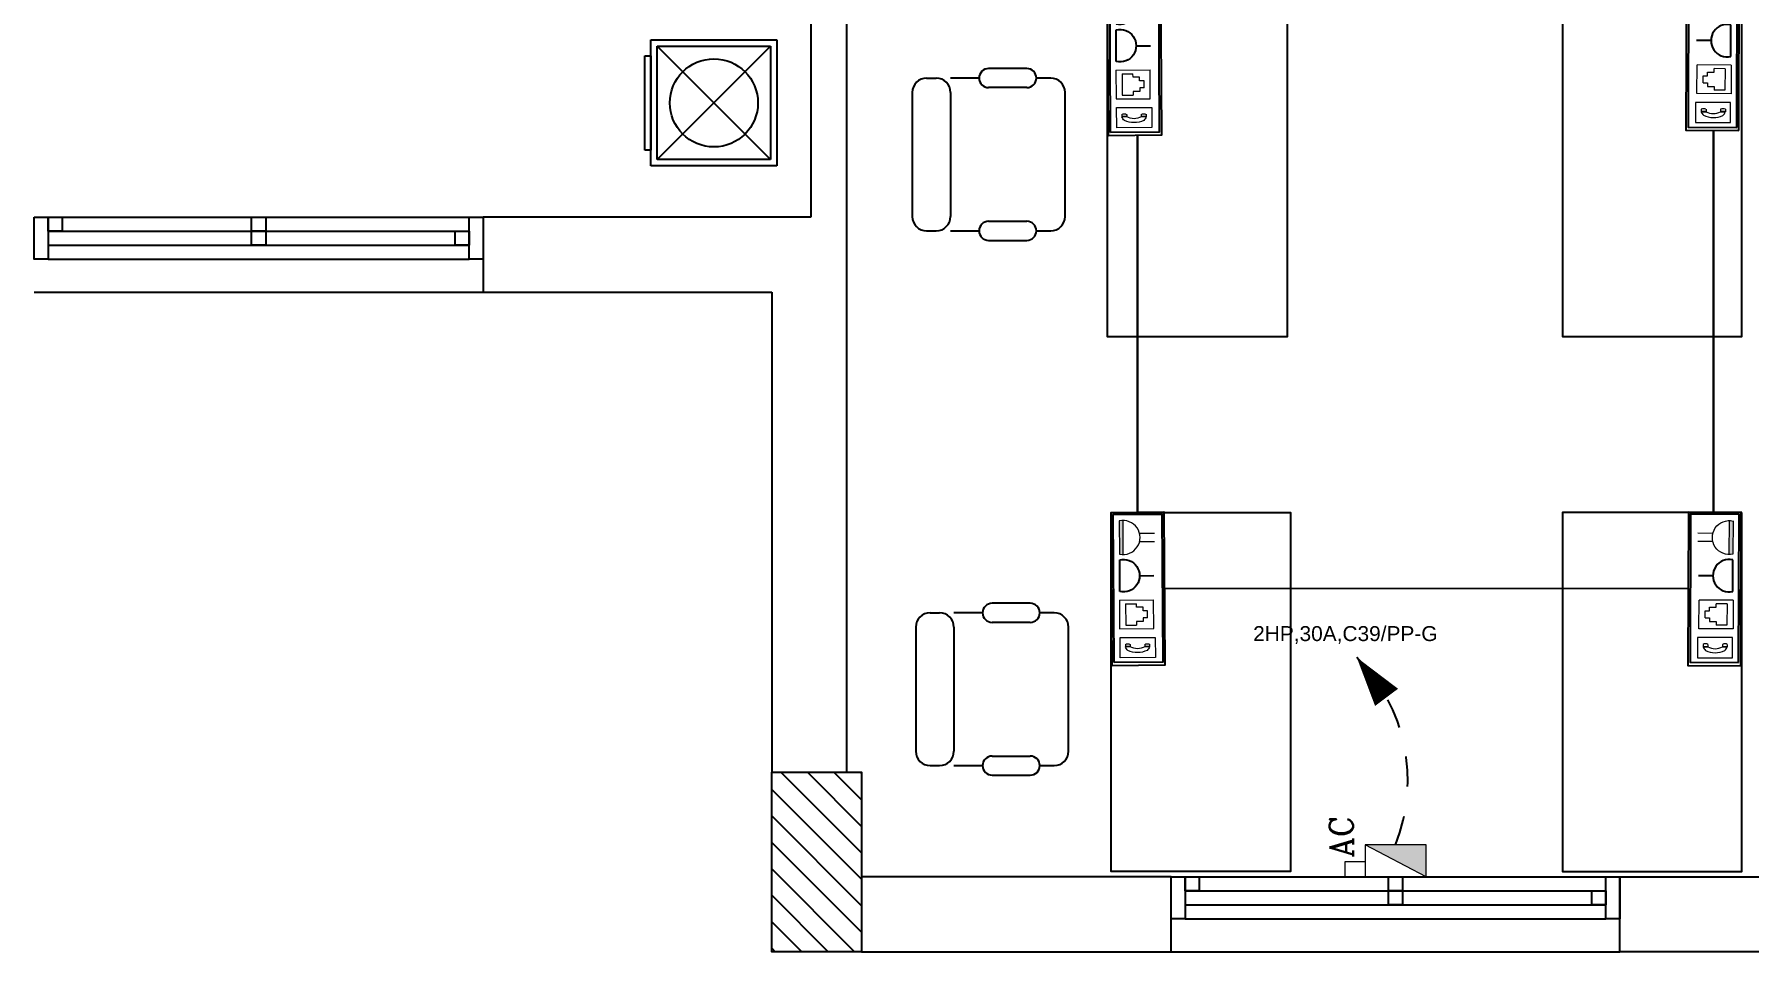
# Model space of a CAD drawing. Header units: metres. Extents: x -107 to 62, y 472 to 1032.
# Drawn here: x 20.8 to 26.54, y 506.7 to 509.76 of the extents above; entities that cross this region are included whole.
import ezdxf

# ---------------------------------------------------------------- set-up
doc = ezdxf.new("R2010")
doc.units = ezdxf.units.M
doc.header["$MEASUREMENT"] = 0
for name, pattern in [('ACAD_ISO02W100', [15, 12, -3]), ('DASHED', [0.75, 0.5, -0.25]), ('DASHED2', [0.375, 0.25, -0.125]), ('HIDDEN', [0.375, 0.25, -0.125])]:
    doc.linetypes.add(name, pattern=pattern)
doc.layers.get('0').update_dxf_attribs({"color": 8})
for name, color, linetype, lineweight in [('.', 7, 'Continuous', 9), ('Data & Telephone', 6, 'Continuous', 9), ('E-SOCKET', 2, 'Continuous', 25), ('E-TEXT-I', 4, 'Continuous', 30), ('Electrecalllll', 1, 'Continuous', 9), ('Legends', 3, 'Continuous', 9), ('lighting linea', 3, 'DASHED2', 0), ('power', 3, 'Continuous', 9)]:
    doc.layers.add(name, color=color, linetype=linetype, lineweight=lineweight)
for name, color, linetype in [('A-COL-FNL$0$A-COLS-CONC', 6, 'Continuous'), ('A-COL-FNL$0$A-HTCH', 80, 'Continuous'), ('A-GR- wall$0$A-GLAZ', 121, 'Continuous'), ('A-GR- wall$0$A-WALL', 254, 'Continuous'), ('A-GR- wall$0$A-WALL-ELEV', 31, 'Continuous'), ('A-GR-FURN$0$A-FURN', 11, 'Continuous'), ('A-GR-FURN$0$ESYA', 11, 'Continuous'), ('A-GR-FURN$0$TEFRIŞ', 11, 'Continuous'), ('E-LEADER', 30, 'Continuous'), ('Layer1', 24, 'ACAD_ISO02W100'), ('Power W', 3, 'Continuous')]:
    doc.layers.add(name, color=color, linetype=linetype)
doc.styles.add('ROMANC', font='romanc.shx', dxfattribs={"height": 3})
doc.styles.get("Standard").update_dxf_attribs({"font": 'arial.ttf'})

# ---------------------------------------------------------------- blocks, each defined once
blk = doc.blocks.new('A-GR- wall$0$Win 1600')
for p, q in [((-750, 150), (750, 150)), ((-750, 100), (750, 100)), ((-750, 50), (750, 50)), ((-750, 0), (750, 0))]:
    blk.add_line(p, q)
for points in [[(-800, 0), (-750, 0), (-750, 150), (-800, 150)], [(750, 0), (800, 0), (800, 150), (750, 150)], [(-25, 50), (25, 50), (25, 100), (-25, 100)], [(700, 50), (750, 50), (750, 100), (700, 100)], [(-750, 0), (-700, 0), (-700, 50), (-750, 50)], [(-25, 0), (25, 0), (25, 50), (-25, 50)]]:
    blk.add_lwpolyline(points, close=True)
blk = doc.blocks.new('A-GR- wall')
at = {"layer": 'A-GR- wall$0$A-WALL'}
for p, q in [((23671, 6385.9), (23671, 2785.9)), ((23791, 6385.9), (23791, 931.7)), ((23671, 2785.9), (22576, 2785.9)), ((22576, 2785.9), (22576, 2535.9)), ((22576, 2535.9), (23541, 2535.9)), ((23541, 2535.9), (23541, 931.7)), ((24876, 581.7), (23841, 581.7)), ((24876, 331.7), (24876, 581.7)), ((26376, 331.7), (26376, 581.7)), ((26376, 581.7), (27316, 581.7)), ((23841, 331.7), (24876, 331.7)), ((27316, 331.7), (26376, 331.7))]:
    blk.add_line(p, q, dxfattribs=at)
at = {"layer": 'A-GR- wall$0$A-WALL-ELEV'}
for p, q in [((21076, 2535.9), (22576, 2535.9)), ((24876, 331.7), (26376, 331.7))]:
    blk.add_line(p, q, dxfattribs=at)
at = {"layer": 'A-GR- wall$0$A-GLAZ', "xscale": -0.9374999999999997, "yscale": 0.9374999999999997, "zscale": 0.9374999999999997, "rotation": 180}
for p in [(21826, 2785.9), (25626, 581.7)]:
    blk.add_blockref('A-GR- wall$0$Win 1600', p, dxfattribs=at)
blk = doc.blocks.new('A-GR-FURN$0$1')
at = {"layer": 'A-GR-FURN$0$TEFRIŞ'}
for p, q in [((-1758.3, 748.11), (-1758.3, 788.11)), ((-1758.3, 788.11), (-1718.3, 788.11)), ((-1718.3, 788.11), (-1718.3, 748.11)), ((-1718.3, 748.11), (-1758.3, 748.11)), ((-1753.3, 748.11), (-1723.3, 748.11))]:
    blk.add_line(p, q, dxfattribs=at)
at = {"layer": 'A-GR-FURN$0$TEFRIŞ', "color": 8}
for p, q in [((-1756.3, 750.11), (-1756.3, 786.11)), ((-1720.3, 786.11), (-1756.3, 750.11)), ((-1756.3, 786.11), (-1720.3, 750.11)), ((-1756.3, 786.11), (-1720.3, 786.11)), ((-1720.3, 786.11), (-1720.3, 750.11)), ((-1720.3, 750.11), (-1756.3, 750.11)), ((-1753.3, 746.11), (-1753.3, 748.11)), ((-1723.3, 748.11), (-1723.3, 746.11)), ((-1723.3, 746.11), (-1753.3, 746.11))]:
    blk.add_line(p, q, dxfattribs=at)
blk.add_circle((-1738.3, 768.11), 14, dxfattribs=at)
blk = doc.blocks.new('A-GR-FURN$0$KOLTUKT')
at = {"layer": 'A-GR-FURN$0$ESYA'}
for p, q in [((-0.2, 0.45), (-0.4, 0.45)), ((-0.725, 0.4), (-0.675, 0.4)), ((-0.45, 0.4), (-0.6, 0.4)), ((-0.075, 0.4), (-0.15, 0.4)), ((-0.8, 0.325), (-0.8, -0.325)), ((-0.6, 0.325), (-0.6, -0.325)), ((-0.2, 0.35), (-0.4, 0.35)), ((0, -0.325), (0, 0.325)), ((-0.4, -0.35), (-0.2, -0.35)), ((-0.725, -0.4), (-0.675, -0.4)), ((-0.6, -0.4), (-0.45, -0.4)), ((-0.15, -0.4), (-0.075, -0.4)), ((-0.4, -0.45), (-0.2, -0.45))]:
    blk.add_line(p, q, dxfattribs=at)
for centre, radius, start, end in [((-0.4, 0.4), 0.05, 90, 270), ((-0.2, 0.4), 0.05, 270, 90), ((-0.725, 0.325), 0.075, 90, 180), ((-0.675, 0.325), 0.075, 0, 90), ((-0.075, 0.325), 0.075, 0, 90), ((-0.725, -0.325), 0.075, 180, 270), ((-0.675, -0.325), 0.075, 270, 0), ((-0.4, -0.4), 0.05, 90, 270), ((-0.2, -0.4), 0.05, 270, 90), ((-0.075, -0.325), 0.075, 270, 0)]:
    blk.add_arc(centre, radius, start, end, dxfattribs=at)
blk = doc.blocks.new('A-GR-FURN')
at = {"layer": 'A-GR-FURN$0$A-FURN'}
for points in [[(24663.5, 3586.5), (25263.5, 3586.5), (25263.5, 2386.5), (24663.5, 2386.5)], [(26783.5, 3587.7), (26183.5, 3587.7), (26183.5, 2387.7), (26783.5, 2387.7)], [(24675.1, 1799.6), (25275.1, 1799.6), (25275.1, 599.6), (24675.1, 599.6)], [(26783.5, 1799.6), (26183.5, 1799.6), (26183.5, 599.6), (26783.5, 599.6)]]:
    blk.add_lwpolyline(points, close=True, dxfattribs=at)
at = {"layer": 'A-GR-FURN$0$A-FURN', "xscale": 638.139513112257, "yscale": 638.139513112257, "zscale": 638.139513112257}
for p in [(24521.1, 2995.7), (24532.6, 1208.8)]:
    blk.add_blockref('A-GR-FURN$0$KOLTUKT', p, dxfattribs=at)
at = {"layer": 'A-GR-FURN$0$TEFRIŞ', "xscale": 10.51546037313964, "yscale": 10.51546037313964, "zscale": 10.51546037313964, "rotation": 270}
blk.add_blockref('A-GR-FURN$0$1', (15270.5, -15111), dxfattribs=at)
blk = doc.blocks.new('A-COL-FNL')
at = {"layer": 'A-COL-FNL$0$A-HTCH'}
h = blk.add_hatch(dxfattribs=at)
h.set_pattern_fill('ANSI31', color=256, scale=500, angle=90)
h.paths.add_polyline_path([(23541, 931.7), (23841, 931.7), (23841, 331.7), (23541, 331.7)])
at = {"layer": 'A-COL-FNL$0$A-COLS-CONC'}
blk.add_lwpolyline([(23541, 931.7), (23841, 931.7), (23841, 331.7), (23541, 331.7)], close=True, dxfattribs=at)
blk = doc.blocks.new('Network')
at = {"layer": 'Data & Telephone', "color": 6}
for p, q in [((1361.996, 129.2824), (1361.939, 129.2824)), ((1361.939, 129.2146), (1361.939, 129.2824)), ((1361.9745, 129.2703), (1361.9605, 129.2703)), ((1361.9605, 129.2703), (1361.9605, 129.2615)), ((1361.9745, 129.2703), (1361.9745, 129.2615)), ((1361.996, 129.2146), (1361.996, 129.2824)), ((1361.9533, 129.2484), (1361.9462, 129.2484)), ((1361.9462, 129.2268), (1361.9462, 129.2484)), ((1361.9605, 129.2615), (1361.9533, 129.2615)), ((1361.9533, 129.2615), (1361.9533, 129.2484)), ((1361.9745, 129.2615), (1361.9817, 129.2615)), ((1361.9817, 129.2615), (1361.9817, 129.2484)), ((1361.9817, 129.2484), (1361.9888, 129.2484)), ((1361.9888, 129.2268), (1361.9888, 129.2484)), ((1361.939, 129.2146), (1361.996, 129.2146)), ((1361.9462, 129.2268), (1361.9888, 129.2268))]:
    blk.add_line(p, q, dxfattribs=at)
blk = doc.blocks.new('DUPLEX SOCKET')
at = {"layer": 'power', "color": 2}
for p, q in [((0, 198), (0, -198)), ((240, 49), (417, 49)), ((240, -49), (417, -49))]:
    blk.add_line(p, q, dxfattribs=at)
blk.add_arc((44, 0), 202, 257.429, 102.5754, dxfattribs=at)
blk = doc.blocks.new('Telephone')
at = {"layer": 'Electrecalllll'}
for points in [[(1356.067, 130.372), (1356.064, 130.372), (1356.064, 130.337), (1356.067, 130.337)], [(1356.067, 130.23), (1356.064, 130.23), (1356.064, 130.195), (1356.067, 130.195)]]:
    blk.add_hatch(color=4, dxfattribs=at).paths.add_polyline_path(points)
at = {"layer": 'Electrecalllll', "color": 4}
for p, q in [((1356.082, 130.372), (1356.064, 130.372)), ((1356.064, 130.372), (1356.064, 130.337)), ((1356.082, 130.337), (1356.064, 130.337)), ((1356.067, 130.372), (1356.067, 130.337)), ((1356.082, 130.23), (1356.064, 130.23)), ((1356.064, 130.23), (1356.064, 130.195)), ((1356.082, 130.195), (1356.064, 130.195)), ((1356.067, 130.23), (1356.067, 130.195))]:
    blk.add_line(p, q, dxfattribs=at)
blk.add_lwpolyline([(1356.132, 130.415), (1355.984, 130.415), (1355.984, 130.156), (1356.132, 130.156)], close=True, dxfattribs=at)
for centre, radius, start, end in [((1356.188, 130.283), 0.167, 154.325, 204.7884), ((1356.086, 130.31), 0.0665, 109.3444, 136.9236), ((1356.16, 130.284), 0.11, 150.725, 209.275), ((1356.051, 130.355), 0.0353, 330.3482, 29.6518), ((1356.09, 130.264), 0.0741, 223.9483, 249.7273), ((1356.051, 130.212), 0.0353, 330.3482, 29.6518)]:
    blk.add_arc(centre, radius, start, end, dxfattribs=at)
blk = doc.blocks.new('h socket')
at = {"layer": 'E-SOCKET'}
for p, q in [((0, 0.144), (0, 0.248)), ((-0.115, 0), (0.115, 0))]:
    blk.add_line(p, q, dxfattribs=at)
blk.add_arc((0, 0.026), 0.118, 347.4312, 192.5776, dxfattribs=at)
blk = doc.blocks.new('H s')
at = {"xscale": 1.050492552334089, "yscale": 1.050492552334089, "zscale": 1.050492552334089}
blk.add_blockref('h socket', (0, 0), dxfattribs=at)
blk = doc.blocks.new('Floor Box 2')
at = {"layer": '.', "linetype": 'DASHED', "lineweight": 0, "ltscale": 0.4}
h = blk.add_hatch(color=2, dxfattribs=at)
h.dxf.hatch_style = 1
h.paths.add_polyline_path([(0.0286, -0.0272, 0.054926), (0.0272, -0.0396), (0.1409, -0.0402, 0.054906), (0.1396, -0.0278)])
for points in [[(0.5123, -0.0017), (0, 0), (-0.001, -0.1767), (0.5113, -0.1783)], [(0.5016, -0.0087), (0.0071, -0.0072), (0.0062, -0.1696), (0.5008, -0.1711)]]:
    blk.add_lwpolyline(points, close=True)
at = {"layer": 'Legends', "color": 2, "linetype": 'DASHED', "lineweight": 0, "ltscale": 0.4}
blk.add_lwpolyline([(0.1409, -0.0402), (0.0272, -0.0396)], dxfattribs=at)
at = {"xscale": 0.4543284512265046, "yscale": 0.4543284512265046, "zscale": 0.4543284512265046, "rotation": 180}
blk.add_blockref('Telephone', (616.5476, 59.1046), dxfattribs=at)
at = {"layer": 'Data & Telephone', "color": 0, "lineweight": 60, "xscale": -1.685405181710514, "yscale": 1.685405181710514, "zscale": 1.685405181733448, "rotation": 179.6918616787939}
blk.add_blockref('Network', (-2293.9213, 230.0937), dxfattribs=at)
at = {"layer": 'Layer1', "linetype": 'Continuous', "lineweight": 35, "xscale": 0.4391741577047093, "yscale": 0.4391741577047093, "zscale": 0.4391741577047093, "rotation": 180}
blk.add_blockref('H s', (0.2116, -0.0282), dxfattribs=at)
at = {"layer": 'power', "xscale": -0.0002808277206373994, "yscale": 0.0002808277206373993, "zscale": 0.0002808277206373995, "rotation": 89.69844143202054}
blk.add_blockref('DUPLEX SOCKET', (0.0841, -0.0275), dxfattribs=at)
blk = doc.blocks.new('sf32a')
at = {"layer": '.', "linetype": 'Continuous', "lineweight": 0, "ltscale": 0.4}
h = blk.add_hatch(color=3, dxfattribs=at)
h.dxf.hatch_style = 1
h.paths.add_polyline_path([(0.0573, 0.2037), (-0.0498, 0), (0.0573, 0)])
at = {"layer": 'power', "color": 3, "linetype": 'Continuous', "lineweight": 0, "ltscale": 0.02}
for p, q in [((0, 0.2711), (-0.0502, 0.2711)), ((0, 0.2037), (0, 0.2711)), ((-0.0498, 0.2037), (-0.0498, 0)), ((-0.0498, 0), (0.0573, 0.2037)), ((0.0573, 0.2037), (-0.0498, 0.2037)), ((0.0573, 0), (0.0573, 0.2037)), ((-0.0498, 0), (0.0573, 0))]:
    blk.add_line(p, q, dxfattribs=at)
at = {"layer": 'power', "color": 3, "linetype": 'Continuous', "lineweight": 0, "style": 'ROMANC'}
blk.add_text('AC', height=0.07864, dxfattribs=at).set_placement((0.0149, 0.2442))
blk = doc.blocks.new('*U130')
blk.add_line((-559.2, -63.8), (-627.7, -121.8))
blk.add_lwpolyline([(-627.7, -121.8, 0, 96, 0), (-493.2, -24, 96, 96, 0)], format="xyseb")
at = {"linetype": 'HIDDEN', "ltscale": 0.2}
blk.add_arc((-221, -539.5), 583, 67.72408, 134.24099, dxfattribs=at)

msp = doc.modelspace()

# ---------------------------------------------------------------- linework, layer by layer
at = {"layer": 'Power W', "color": 6, "linetype": 'Continuous', "lineweight": 30, "ltscale": 0.4}
for points in [[(24.4924, 508.1636), (24.4924, 509.4223)], [(26.4175, 509.4392), (26.4175, 508.1629)]]:
    msp.add_lwpolyline(points, dxfattribs=at)
at = {"layer": 'Power W', "color": 7, "linetype": 'Continuous', "lineweight": 25, "ltscale": 0.4}
msp.add_lwpolyline([(26.3326, 507.9077), (24.5822, 507.9082)], dxfattribs=at)

# ---------------------------------------------------------------- block references
at = {"xscale": 0.001, "yscale": 0.001, "zscale": 0.001}
for name in ['A-GR- wall', 'A-GR-FURN']:
    msp.add_blockref(name, (-0.2711, 506.3633), dxfattribs=at)
at = {"layer": 'E-LEADER', "xscale": 0.001, "yscale": 0.001, "zscale": 0.001, "rotation": 270.7240194622104}
msp.add_blockref('*U130', (25.3549, 507.0521), dxfattribs=at)
at = {"layer": 'E-SOCKET', "color": 2, "linetype": 'DASHED', "lineweight": 0, "xscale": -1, "rotation": 90.1373294590555}
for p in [(24.3925, 509.9338), (24.4041, 508.1629)]:
    msp.add_blockref('Floor Box 2', p, dxfattribs=at)
at = {"layer": 'E-SOCKET', "color": 2, "linetype": 'DASHED', "lineweight": 0, "rotation": 270}
for p in [(26.5037, 509.951), (26.5101, 508.1629)]:
    msp.add_blockref('Floor Box 2', p, dxfattribs=at)
at = {"layer": 'lighting linea', "color": 2, "linetype": 'DASHED', "ltscale": 0.4, "xscale": 0.001, "yscale": 0.001, "zscale": 0.001}
msp.add_blockref('A-COL-FNL', (-0.2711, 506.3633), dxfattribs=at)
at = {"layer": 'power', "rotation": 90}
msp.add_blockref('sf32a', (25.4568, 506.9948), dxfattribs=at)

# ---------------------------------------------------------------- texts
at = {"layer": 'E-TEXT-I', "color": 3, "linetype": 'DASHED', "lineweight": 0, "ltscale": 0.4}
msp.add_text('2HP,30A,C39/PP-G', height=0.04992, dxfattribs=at).set_placement((24.8788, 507.733))

doc.saveas('drawing.dxf')
